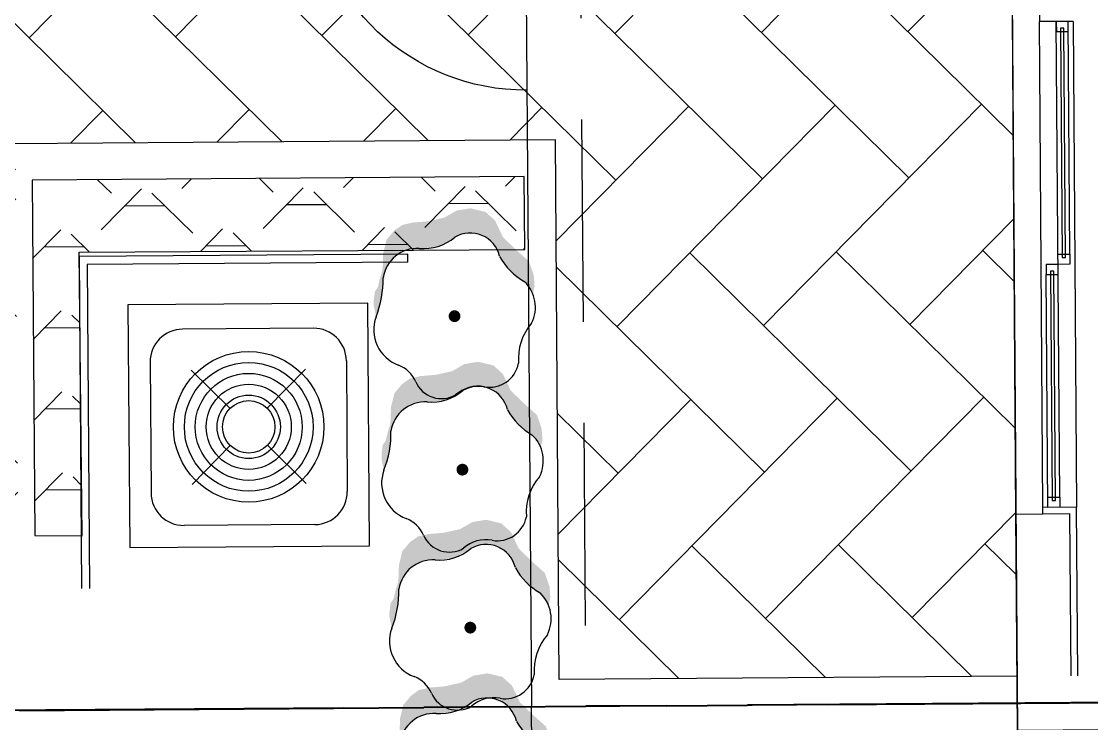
# Model space of a CAD drawing. Header units: feet. Extents: x 919634 to 928945, y 707022 to 708026.
# Drawn here: x 921010.8 to 921024.03, y 707186.44 to 707195.11 of the extents above; entities that cross this region are included whole.
import ezdxf

# ---------------------------------------------------------------- set-up
doc = ezdxf.new("R2010")
doc.units = ezdxf.units.FT
doc.header["$LTSCALE"] = 20
doc.header["$MEASUREMENT"] = 0
doc.linetypes.add('Site Plan$0$HIDDEN2', pattern=[0.1875, 0.125, -0.0625])
doc.linetypes.add('Site Plan$0$PHANTOM2', pattern=[1.25, 0.625, -0.125, 0.125, -0.125, 0.125, -0.125])
for name, color, linetype in [('-u-site-xref', 7, 'Continuous'), ('Site Plan$0$-u-site-bldg_interior', 252, 'Continuous'), ('Site Plan$0$-u-site-fence', 4, 'Site Plan$0$FENCELINE1'), ('Site Plan$0$A-DOOR-EXT_WINDOWS', 253, 'Continuous'), ('Site Plan$0$A-HVAC-EXT', 253, 'Continuous'), ('Site Plan$0$SP-BLDG-ROOF ABOVE', 4, 'Site Plan$0$HIDDEN2'), ('Site Plan$0$SP-LOT PAVERS', 254, 'Continuous'), ('x-RL TH6-LP Block$0$L-002', 253, 'Continuous'), ('x-RL TH6-LP Block$0$LK-SHRB-035M', 253, 'Continuous'), ('x-RL TH6-LP Block$0$LK-SHRB-TRNK', 253, 'Continuous'), ('x-RL TH6-LP Block$0$LP-PATT-SHAR', 253, 'Continuous'), ('x-RL TH6-LP Block$0$LP-SHAR-BRDR-CONT', 253, 'Continuous'), ('x-RL TH6-LP Block$0$LP-SHRB', 253, 'Continuous')]:
    doc.layers.add(name, color=color, linetype=linetype)
for name, color, linetype, lineweight in [('Site Plan$0$SP-LOT LINES', 252, 'Site Plan$0$PHANTOM2', 40), ('Site Plan$0$SP-SIDEWALK', 2, 'Continuous', 25), ('SP-BUILDING-FOOTPRINT', 1, 'Continuous', 25)]:
    doc.layers.add(name, color=color, linetype=linetype, lineweight=lineweight)
doc.layers.add('x-RL TH6-LP Block$0$LK-SHRB-SHAD', color=253, linetype='Continuous', plot=False)
doc.layers.get('-u-site-xref').off()
doc.linetypes.add('Site Plan$0$FENCELINE1', pattern='A,0.25,-0.1,[133,ltypeshp.shx,S=0.1,R=0,X=-0.1,Y=0],-0.1,1', length=1.45)

# ---------------------------------------------------------------- blocks, each defined once
blk = doc.blocks.new('Site Plan$0$A$C05C92244')
at = {"layer": 'Site Plan$0$A-DOOR-EXT_WINDOWS'}
blk.add_lwpolyline([(32.00389335552609, 32.04769828175449), (32.00389335552609, 0.04381521808500111), (30.40369920234298, 0.04381521808500111), (30.40369920234298, 32.04769828175449)], close=True, dxfattribs=at)
blk.add_arc((32.07979910527501, 32.07980389018303), 32.07980487913881, 180.0573418751565, 267.0050566959838, dxfattribs=at)
blk = doc.blocks.new('Site Plan$0$A$C11AE1C12')
at = {"layer": 'Site Plan$0$A-HVAC-EXT'}
for p, q in [((44.00000011394877, 44.54105635897122), (1.139487721957266e-07, 44.54105635897122)), ((1.139487721957266e-07, 44.54105635897122), (1.139487721957266e-07, 2.501133167243097e-06)), ((44.00000011394877, 2.501133167243097e-06), (44.00000011394877, 44.54105635897122)), ((34.00000011394877, 40.00000250113317), (10.00000011394877, 40.00000250113317)), ((4.000000113948772, 34.00000250113317), (4.000000113948772, 10.00000250113317)), ((40.00000011394877, 34.00000250113317), (40.00000011394877, 10.00000250113317)), ((18.5977306969362, 25.40227191814392), (11.52666288505861, 32.47333973002787)), ((25.40226953096135, 25.40227191814392), (32.47333734284621, 32.47333973002787)), ((11.52666288505861, 11.52666527223846), (18.5977306969362, 18.59773308412241)), ((32.47333734284621, 11.52666527223846), (25.40226953096135, 18.59773308412241)), ((34.00000011394877, 4.000002501133167), (10.00000011394877, 4.000002501133167)), ((1.139487721957266e-07, 2.501133167243097e-06), (44.00000011394877, 2.501133167243097e-06))]:
    blk.add_line(p, q, dxfattribs=at)
for radius in [13.81153555240985, 11.81153555240985, 9.81153555240985, 7.81153555240985, 5.81153555240985, 4.81153555240985]:
    blk.add_circle((22.00000011394877, 22.00000250113317), radius, dxfattribs=at)
for centre, start, end in [((10.00000011394877, 34.00000250113317), 90, 180), ((34.00000011394877, 34.00000250113317), 0, 90), ((10.00000011394877, 10.00000250113317), 180, 270), ((34.00000011394877, 10.00000250113317), 270, 0)]:
    blk.add_arc(centre, 6, start, end, dxfattribs=at)
blk = doc.blocks.new('Site Plan')
at = {"layer": 'Site Plan$0$SP-LOT PAVERS'}
h = blk.add_hatch(dxfattribs=at)
h.set_pattern_fill('AR-HBONE', color=256, scale=0.32, angle=-89.58178215075662)
h.set_pattern_definition([(315.4182178492434, (0, 0), (1.810145136983853, 0.01321298806884015), [3.84, -1.28]), (45.41821784924338, (0.9116790626081567, -0.8984660745381309), (1.810145136983853, 0.01321298806884), [3.84, -1.28])])
h.paths.add_polyline_path([(921023.020992232, 707197.6915154491), (921002.771474964, 707197.546806824), (921002.7000144928, 707207.5464875405), (920990.6245637685, 707207.4601930454), (920990.7603390755, 707188.4607421316), (921010.7598288609, 707188.6035998374), (921010.7240979383, 707193.6035363199), (921017.3981688549, 707193.6512310681), (921017.4458094739, 707186.9847346257), (921023.0974217164, 707187.0251226027)])
at = {"layer": 'Site Plan$0$-u-site-bldg_interior'}
for p, q in [((921023.0905113239, 707189.0251242876, 2.697553752533984e-08), (921023.0464438059, 707195.1916334972, 2.697553752533984e-08)), ((921023.379768628, 707195.1940155282, 2.697553752533984e-08), (921023.3803641358, 707195.1106843225, 2.697553752533984e-08)), ((921023.7970201089, 707195.1136618608, 2.697553752533984e-08), (921023.3803641358, 707195.1106843225, 2.697553752533984e-08)), ((921023.4232406928, 707189.1108375244, 2.697553752533984e-08), (921023.3803641358, 707195.1106843225, 2.697553752533984e-08)), ((921023.630675418, 707189.2373231018, 2.697553752533985e-08), (921023.5886921225, 707195.1121730917, 2.697553752533991e-08)), ((921023.755066749, 707192.2382886395, 2.697553752533984e-08), (921023.7345217321, 707195.1132152303, 2.697553752533984e-08)), ((921023.7970201093, 707195.1136618608, 2.697553752533984e-08), (921023.8398966662, 707189.1138150628, 2.697553752533984e-08)), ((921023.4857565798, 707189.1088339369, 2.697553752533984e-08), (921023.4651940529, 707191.9862107459, 2.697553752533984e-08)), ((921023.757160968, 707189.0298883495, 2.697553752533984e-08), (921023.0905113239, 707189.0251242876, 2.697553752533984e-08)), ((921023.1095675987, 707186.358525711, 2.697553752533984e-08), (921023.0905113511, 707189.0251242877, 2.697553752533984e-08)), ((921023.8398966659, 707189.1138150628, 2.697553752533984e-08), (921023.4232406928, 707189.1108375244, 2.697553752533984e-08)), ((921023.4238362005, 707189.0275063189, 2.697553752533984e-08), (921023.4232406928, 707189.1108375244, 2.697553752533984e-08)), ((921023.7714531809, 707187.0299394169, 2.697553752533984e-08), (921023.7571609953, 707189.0298883496, 2.697553752533984e-08)), ((921023.8547843866, 707187.0305349247, 2.697553752533984e-08), (921023.8398966931, 707189.1138150629, 2.697553752533984e-08)), ((921023.1095675987, 707186.3585257109, 2.697553752533984e-08), (921023.1048035368, 707187.025175355, 2.697553752533984e-08))]:
    blk.add_line(p, q, dxfattribs=at)
at = {"layer": 'Site Plan$0$-u-site-bldg_interior', "elevation": 2.697553752533984e-08}
for points in [[(921023.7354149937, 707194.9882184219), (921023.7345217321, 707195.1132152303), (921023.5886921225, 707195.1121730917), (921023.5895853841, 707194.9871762834)], [(921023.6413696336, 707195.0292140786), (921023.6616168966, 707192.1959530906), (921023.7032824995, 707192.1962508444), (921023.6830352364, 707195.0295118325)], [(921023.755066749, 707192.2382886395), (921023.7559600106, 707192.1132918312), (921023.610130401, 707192.1122496927), (921023.6092371395, 707192.2372465009)], [(921023.6110236626, 707191.9872528843), (921023.610130401, 707192.1122496927), (921023.4643007913, 707192.1112075541), (921023.4651940529, 707191.9862107459)], [(921023.5169783025, 707192.028248541), (921023.5372255655, 707189.1949875529), (921023.5788911682, 707189.1952853069), (921023.5586439052, 707192.0285462949)], [(921023.630675418, 707189.2373231018), (921023.6315686795, 707189.1123262936), (921023.4857390698, 707189.111284155), (921023.4848458082, 707189.2362809634)]]:
    blk.add_lwpolyline(points, close=True, dxfattribs=at)
at = {"layer": 'Site Plan$0$-u-site-fence', "ltscale": 0.15}
for p, q in [((921017.1044097844, 707186.6489879888, 2.697553752533984e-08), (921023.1074297026, 707186.6920021704, 2.697553752533984e-08)), ((921017.1830180333, 707175.6491105204, 2.697553752533984e-08), (921017.1044115757, 707186.648750789, 2.697553752533984e-08))]:
    blk.add_line(p, q, dxfattribs=at)
at = {"layer": 'Site Plan$0$-u-site-fence', "ltscale": 0.15, "elevation": 2.697553752533984e-08}
blk.add_lwpolyline([(921017.0213401616, 707197.6486402836), (921017.1044100467, 707186.6489532505)], dxfattribs=at)
at = {"layer": 'Site Plan$0$SP-BLDG-ROOF ABOVE', "elevation": 2.697553752533984e-08}
blk.add_lwpolyline([(921017.6953818512, 707197.653393017), (921017.7741989549, 707186.6537873283), (921023.1071860247, 707186.6917865861)], dxfattribs=at)
at = {"layer": 'Site Plan$0$SP-LOT LINES', "ltscale": 0.4, "elevation": 2.697553752533984e-08}
for points in [[(921084.7722315552, 707187.132461978), (921084.6150175129, 707209.1319002379), (920990.6174176758, 707208.4601675116), (920990.774631718, 707186.4607292518)], [(921084.9294455975, 707165.1330237183), (921084.7722315552, 707187.132461978), (920990.774631718, 707186.4607292518), (920990.9318457603, 707164.4612909921)]]:
    blk.add_lwpolyline(points, close=True, dxfattribs=at)
at = {"layer": 'Site Plan$0$SP-SIDEWALK'}
for p, q in [((921017.398168855, 707193.6512310681, 2.697553752533984e-08), (921010.6847821131, 707193.6032553582, 2.697553752533984e-08)), ((921017.4458094739, 707186.9847346258, 2.697553958231394e-08), (921017.398168855, 707193.6512310681, 2.697553958231394e-08)), ((921015.5746818426, 707192.2381000257, 2.697553768795202e-08), (921011.5114330003, 707192.2090629308, 2.697553768795202e-08)), ((921011.5114330003, 707192.2090629308, 2.697553768795202e-08), (921011.5407323883, 707188.1091106277, 2.697553768795202e-08)), ((921015.5753964519, 707192.138102579, 2.697553768795202e-08), (921015.5746818426, 707192.2381000257, 2.697553768795202e-08)), ((921015.5753964519, 707192.138102579, 2.697553768795202e-08), (921011.6121450562, 707192.1097800935, 2.697553768795202e-08)), ((921011.6121450562, 707192.1097800935, 2.697553768795202e-08), (921011.6407298348, 707188.109825237, 2.697553768795202e-08)), ((921023.1048378597, 707187.0251756005, 2.697553752533984e-08), (921017.4458094739, 707186.9847346258, 2.697553752533984e-08))]:
    blk.add_line(p, q, dxfattribs=at)
at = {"layer": 'Site Plan$0$-u-site-fence', "xscale": -0.08333333333333334, "yscale": 0.08333333333333334, "zscale": 0.08333333333333333, "rotation": 270.4094444441301}
blk.add_blockref('Site Plan$0$A$C05C92244', (921014.375238431, 707194.2458662901, 2.697553752533984e-08), dxfattribs=at)
at = {"layer": 'Site Plan$0$A-HVAC-EXT', "extrusion": (0, 0, -1), "xscale": -0.06735359270068556, "yscale": 0.06735359270068556, "zscale": -0.06735359270068556, "rotation": 359.5905555558699}
blk.add_blockref('Site Plan$0$A$C11AE1C12', (-921012.1371436078, 707188.6134423392, -2.697553768795202e-08), dxfattribs=at)
blk = doc.blocks.new('x-RL TH6-LP Block$0$SHRUB-LRG-003')
at = {"layer": 'x-RL TH6-LP Block$0$LK-SHRB-SHAD'}
blk.add_hatch(color=256, dxfattribs=at).paths.add_polyline_path([(0.5823448908860502, 0.3294315330898989), (0.5474295743357604, 0.3798421583341067), (0.4893238386986631, 0.4296183674934504), (0.400550371658305, 0.4519936910694149), (0.3208870769566605, 0.4544816724315837), (0.2860343821121365, 0.4594576421304382), (0.2561606452339937, 0.4694095780408851), (0.2486922110144558, 0.4718975594030503), (0.1889447372581845, 0.4868254650123554), (0.1590710003800417, 0.5067293333459943), (0.11923935302916, 0.511705303044856), (0.1018130083369986, 0.5141932878942725), (0.07193927145885759, 0.5141932878942725), (0.007212845196280071, 0.5017533671343983), (0.08312134347994338, 0.472746950344888, 0.0648646510172338), (0.2481422112722598, 0.4529773142842117, -0.006063235190741959), (0.2533806476452352, 0.4520754065480297), (0.2561606452339902, 0.4519936910694149), (0.2585664089195543, 0.4510528702587173, -0.1298769770943451), (0.3586502616521212, 0.400835352371999), (0.368187158527018, 0.3947700604561533), (0.4129977638442224, 0.342522399541739), (0.4175474829881125, 0.3167561325976109, -0.1111018158062776), (0.4322477985017148, 0.2216692041627049, 0.003608637105293954), (0.431885593835192, 0.2171288508789928), (0.4421116295042538, 0.1115232379830715, 0.01201918114312195), (0.4464416540740839, 0.0969859283029848), (0.4827031480732327, 0.02903643405529621), (0.4970634082651255, 0.001177367000945395, 0.007063647914282343), (0.5026189744786382, -0.00579533988766201, -0.04880061465009704), (0.518194794484776, -0.03981776106626), (0.5250242771372431, -0.05306703459047668), (0.5250242771372431, -0.06513047457167076, -0.09793779078480093), (0.5250242771372431, -0.1396888812866095), (0.5250242771372431, -0.1575623564192981), (0.5158012560104854, -0.1715592789416718, -0.1076578746823846), (0.4707952584374393, -0.2398607012645968), (0.4578083691614321, -0.2595696968859471), (0.370676634780164, -0.2919134859794639), (0.2686080374199129, -0.3665530000769373), (0.2138395216300193, -0.4511444535721196), (0.1441341374010587, -0.5009041296371031), (0.1864552610050332, -0.51085606554755), (0.258650126947229, -0.5058800993359576), (0.344995822146057, -0.4763531505789693), (0.4105082821309782, -0.4038727588693121), (0.5001294927654047, -0.3118173578003578), (0.6071770480920389, -0.2620576782481194), (0.6619994876735564, -0.2016774924870717), (0.6854234018013692, -0.1064774068995753), (0.6719034798147039, -0.01823526064753622), (0.6270928744974942, 0.06138022314879166), (0.6046875718388893, 0.1658755449776095), (0.597219137619355, 0.2629069157454111)])
at = {"layer": 'x-RL TH6-LP Block$0$LK-SHRB-035M'}
for centre, radius, start, end in [((-0.08377323303944628, 0.2740128446012911), 0.2410148314504328, 69.66030257962692, 159.1136661743777), ((0.2415069132607339, 1.096206151856169), 0.643263060235758, 247.94846777484, 270.5910199691075), ((0.2135752346658641, 0.2365424991404126), 0.219177793304975, 356.1089469460938, 80.92588036899473), ((-0.4874905437243253, 0.4274506444509889), 0.1908777990837059, 291.9961274456699, 339.2865678889345), ((-0.344252865652015, 0.08553475810634126), 0.1798612492954901, 113.5090499786346, 209.6004086586038), ((0.7466102499786107, 0.1943064552262719), 0.315551059145618, 175.025396269356, 219.3558172424028), ((-0.6576237495174588, -0.1441039940954916), 0.2108728950657779, 348.5773534052316, 41.88863027199043), ((0.3365289680545622, -0.1024096779291419), 0.1921463519017287, 283.2700858267119, 30.18650749245084), ((-0.2650016799213013, -0.2198436052661243), 0.189005064244361, 169.6436695143775, 258.5100727003759), ((0.5861506970211963, -0.6644766057150449), 0.4288702278534303, 119.0130174089596, 149.3178692318652), ((-0.2765590912944358, -0.7487424786725079), 0.3446705058437789, 48.53128869969252, 94.3414469668017), ((0.05444515316131593, -0.2900011770142932), 0.2252759235935523, 242.8610345167374, 316.301893373953)]:
    blk.add_arc(centre, radius, start, end, dxfattribs=at)
at = {"layer": 'x-RL TH6-LP Block$0$LK-SHRB-TRNK', "const_width": 0.0375}
blk.add_lwpolyline([(-0.01875000000000071, 0, 1), (0.01875000000000071, 0, 1)], format="xyb", close=True, dxfattribs=at)
blk = doc.blocks.new('x-RL TH6-LP Block', base_point=(1241.69948305884, -21.8293156442694))
at = {"layer": 'x-RL TH6-LP Block$0$LP-PATT-SHAR'}
h = blk.add_hatch(dxfattribs=at)
h.set_pattern_fill('LAFX-A435-CHAINLINK', color=256, scale=10, pattern_type=2)
h.set_pattern_definition([(45, (1341.185486573659, 46.83086144757524), (0, 10.0000000000064), [0.7071099999999999, -13.4350288425]), (45, (1339.185486573659, 46.83086144757524), (0, 10.0000000000064), [0.7071099999999999, -13.4350288425]), (45, (1341.185486573659, 48.83086144757524), (0, 10.0000000000064), [0.7071099999999999, -13.4350288425]), (45, (1340.685486573659, 49.83086144757524), (0, 10.0000000000064), [0.7071099999999999, -13.4350288425]), (45, (1337.185486573659, 46.83086144757524), (0, 10.0000000000064), [0.7071099999999999, -13.4350288425]), (45, (1339.185486573659, 48.83086144757524), (0, 10.0000000000064), [0.7071099999999999, -13.4350288425]), (45, (1341.185486573659, 50.83086144757524), (0, 10.0000000000064), [0.7071099999999999, -13.4350288425]), (45, (1339.685486573659, 49.83086144757524), (0, 10.0000000000064), [0.7071099999999999, -13.4350288425]), (45, (1340.685486573659, 51.83086144757524), (0, 10.0000000000064), [0.7071099999999999, -13.4350288425]), (45, (1338.685486573659, 49.83086144757524), (0, 10.0000000000064), [0.7071099999999999, -13.4350288425]), (45, (1337.185486573659, 48.83086144757524), (0, 10.0000000000064), [0.7071099999999999, -13.4350288425]), (45, (1339.185486573659, 50.83086144757524), (0, 10.0000000000064), [0.7071099999999999, -13.4350288425]), (45, (1341.185486573659, 52.83086144757524), (0, 10.0000000000064), [0.7071099999999999, -13.4350288425]), (45, (1337.685486573659, 49.83086144757524), (0, 10.0000000000064), [0.7071099999999999, -13.4350288425]), (45, (1339.685486573659, 51.83086144757524), (0, 10.0000000000064), [0.7071099999999999, -13.4350288425]), (45, (1338.685486573659, 51.83086144757524), (0, 10.0000000000064), [0.7071099999999999, -13.4350288425]), (45, (1340.685486573659, 53.83086144757524), (0, 10.0000000000064), [0.7071099999999999, -13.4350288425]), (45, (1337.185486573659, 50.83086144757524), (0, 10.0000000000064), [0.7071099999999999, -13.4350288425]), (45, (1339.185486573659, 52.83086144757524), (0, 10.0000000000064), [0.7071099999999999, -13.4350288425]), (45, (1337.685486573659, 51.83086144757524), (0, 10.0000000000064), [0.7071099999999999, -13.4350288425]), (45, (1339.685486573659, 53.83086144757524), (0, 10.0000000000064), [0.7071099999999999, -13.4350288425]), (45, (1340.685486573659, 55.83086144757524), (0, 10.0000000000064), [0.7071099999999999, -13.4350288425]), (45, (1338.685486573659, 53.83086144757524), (0, 10.0000000000064), [0.7071099999999999, -13.4350288425]), (45, (1337.185486573659, 52.83086144757524), (0, 10.0000000000064), [0.7071099999999999, -13.4350288425]), (45, (1337.685486573659, 53.83086144757524), (0, 10.0000000000064), [0.7071099999999999, -13.4350288425]), (45, (1339.685486573659, 55.83086144757524), (0, 10.0000000000064), [0.7071099999999999, -13.4350288425]), (45, (1338.685486573659, 55.83086144757524), (0, 10.0000000000064), [0.7071099999999999, -13.4350288425]), (45, (1337.185486573659, 54.83086144757524), (0, 10.0000000000064), [0.7071099999999999, -13.4350288425]), (45, (1337.685486573659, 55.83086144757524), (0, 10.0000000000064), [0.7071099999999999, -13.4350288425]), (45, (1336.185486573659, 54.83086144757524), (0, 10.0000000000064), [0.7071099999999999, -13.4350288425]), (45, (1340.685486573659, 47.83086144757524), (0, 10.0000000000064), [0.7071099999999999, -13.4350288425]), (45, (1339.685486573659, 47.83086144757524), (0, 10.0000000000064), [0.7071099999999999, -13.4350288425]), (45, (1338.685486573659, 47.83086144757524), (0, 10.0000000000064), [0.7071099999999999, -13.4350288425]), (45, (1337.685486573659, 47.83086144757524), (0, 10.0000000000064), [0.7071099999999999, -13.4350288425]), (45, (1336.185486573659, 46.83086144757524), (0, 10.0000000000064), [0.7071099999999999, -13.4350288425]), (45, (1335.185486573659, 46.83086144757524), (0, 10.0000000000064), [0.7071099999999999, -13.4350288425]), (45, (1336.185486573659, 48.83086144757524), (0, 10.0000000000064), [0.7071099999999999, -13.4350288425]), (45, (1334.185486573659, 46.83086144757524), (0, 10.0000000000064), [0.7071099999999999, -13.4350288425]), (45, (1336.685486573659, 49.83086144757524), (0, 10.0000000000064), [0.7071099999999999, -13.4350288425]), (45, (1335.185486573659, 48.83086144757524), (0, 10.0000000000064), [0.7071099999999999, -13.4350288425]), (45, (1333.185486573659, 46.83086144757524), (0, 10.0000000000064), [0.7071099999999999, -13.4350288425]), (45, (1335.685486573659, 49.83086144757524), (0, 10.0000000000064), [0.7071099999999999, -13.4350288425]), (45, (1336.185486573659, 50.83086144757524), (0, 10.0000000000064), [0.7071099999999999, -13.4350288425]), (45, (1334.185486573659, 48.83086144757524), (0, 10.0000000000064), [0.7071099999999999, -13.4350288425]), (45, (1332.185486573659, 46.83086144757524), (0, 10.0000000000064), [0.7071099999999999, -13.4350288425]), (45, (1336.685486573659, 51.83086144757524), (0, 10.0000000000064), [0.7071099999999999, -13.4350288425]), (45, (1334.685486573659, 49.83086144757524), (0, 10.0000000000064), [0.7071099999999999, -13.4350288425]), (45, (1335.185486573659, 50.83086144757524), (0, 10.0000000000064), [0.7071099999999999, -13.4350288425]), (45, (1333.185486573659, 48.83086144757524), (0, 10.0000000000064), [0.7071099999999999, -13.4350288425]), (45, (1335.685486573659, 51.83086144757524), (0, 10.0000000000064), [0.7071099999999999, -13.4350288425]), (45, (1333.685486573659, 49.83086144757524), (0, 10.0000000000064), [0.7071099999999999, -13.4350288425]), (45, (1336.185486573659, 52.83086144757524), (0, 10.0000000000064), [0.7071099999999999, -13.4350288425]), (45, (1334.185486573659, 50.83086144757524), (0, 10.0000000000064), [0.7071099999999999, -13.4350288425]), (45, (1332.185486573659, 48.83086144757524), (0, 10.0000000000064), [0.7071099999999999, -13.4350288425]), (45, (1336.685486573659, 53.83086144757524), (0, 10.0000000000064), [0.7071099999999999, -13.4350288425]), (45, (1334.685486573659, 51.83086144757524), (0, 10.0000000000064), [0.7071099999999999, -13.4350288425]), (45, (1332.685486573659, 49.83086144757524), (0, 10.0000000000064), [0.7071099999999999, -13.4350288425]), (45, (1335.185486573659, 52.83086144757524), (0, 10.0000000000064), [0.7071099999999999, -13.4350288425]), (45, (1333.185486573659, 50.83086144757524), (0, 10.0000000000064), [0.7071099999999999, -13.4350288425]), (45, (1335.685486573659, 53.83086144757524), (0, 10.0000000000064), [0.7071099999999999, -13.4350288425]), (45, (1333.685486573659, 51.83086144757524), (0, 10.0000000000064), [0.7071099999999999, -13.4350288425]), (45, (1331.685486573659, 49.83086144757524), (0, 10.0000000000064), [0.7071099999999999, -13.4350288425]), (45, (1334.185486573659, 52.83086144757524), (0, 10.0000000000064), [0.7071099999999999, -13.4350288425]), (45, (1332.185486573659, 50.83086144757524), (0, 10.0000000000064), [0.7071099999999999, -13.4350288425]), (45, (1336.685486573659, 55.83086144757524), (0, 10.0000000000064), [0.7071099999999999, -13.4350288425]), (45, (1334.685486573659, 53.83086144757524), (0, 10.0000000000064), [0.7071099999999999, -13.4350288425]), (45, (1332.685486573659, 51.83086144757524), (0, 10.0000000000064), [0.7071099999999999, -13.4350288425]), (45, (1333.185486573659, 52.83086144757524), (0, 10.0000000000064), [0.7071099999999999, -13.4350288425]), (45, (1335.685486573659, 55.83086144757524), (0, 10.0000000000064), [0.7071099999999999, -13.4350288425]), (45, (1333.685486573659, 53.83086144757524), (0, 10.0000000000064), [0.7071099999999999, -13.4350288425]), (45, (1331.685486573659, 51.83086144757524), (0, 10.0000000000064), [0.7071099999999999, -13.4350288425]), (45, (1332.185486573659, 52.83086144757524), (0, 10.0000000000064), [0.7071099999999999, -13.4350288425]), (45, (1334.685486573659, 55.83086144757524), (0, 10.0000000000064), [0.7071099999999999, -13.4350288425]), (45, (1332.685486573659, 53.83086144757524), (0, 10.0000000000064), [0.7071099999999999, -13.4350288425]), (45, (1333.185486573659, 54.83086144757524), (0, 10.0000000000064), [0.7071099999999999, -13.4350288425]), (45, (1333.685486573659, 55.83086144757524), (0, 10.0000000000064), [0.7071099999999999, -13.4350288425]), (45, (1331.685486573659, 53.83086144757524), (0, 10.0000000000064), [0.7071099999999999, -13.4350288425]), (45, (1332.185486573659, 54.83086144757524), (0, 10.0000000000064), [0.7071099999999999, -13.4350288425]), (45, (1332.685486573659, 55.83086144757524), (0, 10.0000000000064), [0.7071099999999999, -13.4350288425]), (45, (1331.685486573659, 55.83086144757524), (0, 10.0000000000064), [0.7071099999999999, -13.4350288425]), (45, (1336.685486573659, 47.83086144757524), (0, 10.0000000000064), [0.7071099999999999, -13.4350288425]), (45, (1335.685486573659, 47.83086144757524), (0, 10.0000000000064), [0.7071099999999999, -13.4350288425]), (45, (1334.685486573659, 47.83086144757524), (0, 10.0000000000064), [0.7071099999999999, -13.4350288425]), (45, (1333.685486573659, 47.83086144757524), (0, 10.0000000000064), [0.7071099999999999, -13.4350288425]), (45, (1332.685486573659, 47.83086144757524), (0, 10.0000000000064), [0.7071099999999999, -13.4350288425]), (45, (1331.685486573659, 47.83086144757524), (0, 10.0000000000064), [0.7071099999999999, -13.4350288425]), (45, (1340.185486573659, 46.83086144757524), (0, 10.0000000000064), [0.7071099999999999, -13.4350288425]), (45, (1340.185486573659, 48.83086144757524), (0, 10.0000000000064), [0.7071099999999999, -13.4350288425]), (45, (1338.185486573659, 46.83086144757524), (0, 10.0000000000064), [0.7071099999999999, -13.4350288425]), (45, (1340.185486573659, 50.83086144757524), (0, 10.0000000000064), [0.7071099999999999, -13.4350288425]), (45, (1338.185486573659, 48.83086144757524), (0, 10.0000000000064), [0.7071099999999999, -13.4350288425]), (45, (1340.185486573659, 52.83086144757524), (0, 10.0000000000064), [0.7071099999999999, -13.4350288425]), (45, (1338.185486573659, 50.83086144757524), (0, 10.0000000000064), [0.7071099999999999, -13.4350288425]), (45, (1341.185486573659, 54.83086144757524), (0, 10.0000000000064), [0.7071099999999999, -13.4350288425]), (45, (1340.185486573659, 54.83086144757524), (0, 10.0000000000064), [0.7071099999999999, -13.4350288425]), (45, (1338.185486573659, 52.83086144757524), (0, 10.0000000000064), [0.7071099999999999, -13.4350288425]), (45, (1339.185486573659, 54.83086144757524), (0, 10.0000000000064), [0.7071099999999999, -13.4350288425]), (45, (1338.185486573659, 54.83086144757524), (0, 10.0000000000064), [0.7071099999999999, -13.4350288425]), (45, (1335.185486573659, 54.83086144757524), (0, 10.0000000000064), [0.7071099999999999, -13.4350288425]), (45, (1334.185486573659, 54.83086144757524), (0, 10.0000000000064), [0.7071099999999999, -13.4350288425]), (90, (1341.685486573659, 55.33086144757524), (-10, 6.123233995736766e-16), [0.5, -9.5]), (90, (1341.685486573659, 47.33086144757524), (-10, 6.123233995736766e-16), [0.5, -9.5]), (90, (1341.685486573659, 49.33086144757524), (-10, 6.123233995736766e-16), [0.5, -9.5]), (90, (1341.685486573659, 51.33086144757524), (-10, 6.123233995736766e-16), [0.5, -9.5]), (90, (1341.685486573659, 53.33086144757524), (-10, 6.123233995736766e-16), [0.5, -9.5]), (90, (1341.185486573659, 48.33086144757524), (-10, 6.123233995736766e-16), [0.5, -9.5]), (90, (1341.185486573659, 50.33086144757524), (-10, 6.123233995736766e-16), [0.5, -9.5]), (90, (1341.185486573659, 52.33086144757524), (-10, 6.123233995736766e-16), [0.5, -9.5]), (90, (1341.185486573659, 54.33086144757524), (-10, 6.123233995736766e-16), [0.5, -9.5]), (90, (1341.185486573659, 56.33086144757524), (-10, 6.123233995736766e-16), [0.5, -9.5]), (90, (1340.685486573659, 47.33086144757524), (-10, 6.123233995736766e-16), [0.5, -9.5]), (90, (1340.685486573659, 49.33086144757524), (-10, 6.123233995736766e-16), [0.5, -9.5]), (90, (1340.685486573659, 51.33086144757524), (-10, 6.123233995736766e-16), [0.5, -9.5]), (90, (1340.685486573659, 53.33086144757524), (-10, 6.123233995736766e-16), [0.5, -9.5]), (90, (1340.685486573659, 55.33086144757524), (-10, 6.123233995736766e-16), [0.5, -9.5]), (90, (1340.685486573659, 47.33086144757524), (-10, 6.123233995736766e-16), [0.5, -9.5]), (90, (1340.685486573659, 49.33086144757524), (-10, 6.123233995736766e-16), [0.5, -9.5]), (90, (1340.685486573659, 51.33086144757524), (-10, 6.123233995736766e-16), [0.5, -9.5]), (90, (1340.685486573659, 53.33086144757524), (-10, 6.123233995736766e-16), [0.5, -9.5]), (90, (1340.685486573659, 55.33086144757524), (-10, 6.123233995736766e-16), [0.5, -9.5]), (90, (1340.185486573659, 48.33086144757524), (-10, 6.123233995736766e-16), [0.5, -9.5]), (90, (1340.185486573659, 50.33086144757524), (-10, 6.123233995736766e-16), [0.5, -9.5]), (90, (1340.185486573659, 52.33086144757524), (-10, 6.123233995736766e-16), [0.5, -9.5]), (90, (1340.185486573659, 54.33086144757524), (-10, 6.123233995736766e-16), [0.5, -9.5]), (90, (1340.185486573659, 56.33086144757524), (-10, 6.123233995736766e-16), [0.5, -9.5]), (90, (1339.685486573659, 47.33086144757524), (-10, 6.123233995736766e-16), [0.5, -9.5]), (90, (1339.685486573659, 47.33086144757524), (-10, 6.123233995736766e-16), [0.5, -9.5]), (90, (1339.685486573659, 49.33086144757524), (-10, 6.123233995736766e-16), [0.5, -9.5]), (90, (1339.685486573659, 49.33086144757524), (-10, 6.123233995736766e-16), [0.5, -9.5]), (90, (1339.685486573659, 51.33086144757524), (-10, 6.123233995736766e-16), [0.5, -9.5]), (90, (1339.685486573659, 51.33086144757524), (-10, 6.123233995736766e-16), [0.5, -9.5]), (90, (1339.685486573659, 53.33086144757524), (-10, 6.123233995736766e-16), [0.5, -9.5]), (90, (1339.685486573659, 53.33086144757524), (-10, 6.123233995736766e-16), [0.5, -9.5]), (90, (1339.685486573659, 55.33086144757524), (-10, 6.123233995736766e-16), [0.5, -9.5]), (90, (1339.685486573659, 55.33086144757524), (-10, 6.123233995736766e-16), [0.5, -9.5]), (90, (1339.185486573659, 48.33086144757524), (-10, 6.123233995736766e-16), [0.5, -9.5]), (90, (1339.185486573659, 50.33086144757524), (-10, 6.123233995736766e-16), [0.5, -9.5]), (90, (1339.185486573659, 52.33086144757524), (-10, 6.123233995736766e-16), [0.5, -9.5]), (90, (1339.185486573659, 54.33086144757524), (-10, 6.123233995736766e-16), [0.5, -9.5]), (90, (1339.185486573659, 56.33086144757524), (-10, 6.123233995736766e-16), [0.5, -9.5]), (90, (1338.685486573659, 47.33086144757524), (-10, 6.123233995736766e-16), [0.5, -9.5]), (90, (1338.685486573659, 47.33086144757524), (-10, 6.123233995736766e-16), [0.5, -9.5]), (90, (1338.685486573659, 49.33086144757524), (-10, 6.123233995736766e-16), [0.5, -9.5]), (90, (1338.685486573659, 49.33086144757524), (-10, 6.123233995736766e-16), [0.5, -9.5]), (90, (1338.685486573659, 51.33086144757524), (-10, 6.123233995736766e-16), [0.5, -9.5]), (90, (1338.685486573659, 51.33086144757524), (-10, 6.123233995736766e-16), [0.5, -9.5]), (90, (1338.685486573659, 53.33086144757524), (-10, 6.123233995736766e-16), [0.5, -9.5]), (90, (1338.685486573659, 53.33086144757524), (-10, 6.123233995736766e-16), [0.5, -9.5]), (90, (1338.685486573659, 55.33086144757524), (-10, 6.123233995736766e-16), [0.5, -9.5]), (90, (1338.685486573659, 55.33086144757524), (-10, 6.123233995736766e-16), [0.5, -9.5]), (90, (1338.185486573659, 48.33086144757524), (-10, 6.123233995736766e-16), [0.5, -9.5]), (90, (1338.185486573659, 50.33086144757524), (-10, 6.123233995736766e-16), [0.5, -9.5]), (90, (1338.185486573659, 52.33086144757524), (-10, 6.123233995736766e-16), [0.5, -9.5]), (90, (1338.185486573659, 54.33086144757524), (-10, 6.123233995736766e-16), [0.5, -9.5]), (90, (1338.185486573659, 56.33086144757524), (-10, 6.123233995736766e-16), [0.5, -9.5]), (90, (1337.685486573659, 47.33086144757524), (-10, 6.123233995736766e-16), [0.5, -9.5]), (90, (1337.685486573659, 47.33086144757524), (-10, 6.123233995736766e-16), [0.5, -9.5]), (90, (1337.685486573659, 49.33086144757524), (-10, 6.123233995736766e-16), [0.5, -9.5]), (90, (1337.685486573659, 49.33086144757524), (-10, 6.123233995736766e-16), [0.5, -9.5]), (90, (1337.685486573659, 51.33086144757524), (-10, 6.123233995736766e-16), [0.5, -9.5]), (90, (1337.685486573659, 51.33086144757524), (-10, 6.123233995736766e-16), [0.5, -9.5]), (90, (1337.685486573659, 53.33086144757524), (-10, 6.123233995736766e-16), [0.5, -9.5]), (90, (1337.685486573659, 53.33086144757524), (-10, 6.123233995736766e-16), [0.5, -9.5]), (90, (1337.685486573659, 55.33086144757524), (-10, 6.123233995736766e-16), [0.5, -9.5]), (90, (1337.685486573659, 55.33086144757524), (-10, 6.123233995736766e-16), [0.5, -9.5]), (90, (1337.185486573659, 48.33086144757524), (-10, 6.123233995736766e-16), [0.5, -9.5]), (90, (1337.185486573659, 50.33086144757524), (-10, 6.123233995736766e-16), [0.5, -9.5]), (90, (1337.185486573659, 52.33086144757524), (-10, 6.123233995736766e-16), [0.5, -9.5]), (90, (1337.185486573659, 54.33086144757524), (-10, 6.123233995736766e-16), [0.5, -9.5]), (90, (1337.185486573659, 56.33086144757524), (-10, 6.123233995736766e-16), [0.5, -9.5]), (90, (1336.685486573659, 47.33086144757524), (-10, 6.123233995736766e-16), [0.5, -9.5]), (90, (1336.685486573659, 49.33086144757524), (-10, 6.123233995736766e-16), [0.5, -9.5]), (90, (1336.685486573659, 51.33086144757524), (-10, 6.123233995736766e-16), [0.5, -9.5]), (90, (1336.685486573659, 53.33086144757524), (-10, 6.123233995736766e-16), [0.5, -9.5]), (90, (1336.685486573659, 55.33086144757524), (-10, 6.123233995736766e-16), [0.5, -9.5]), (90, (1336.685486573659, 47.33086144757524), (-10, 6.123233995736766e-16), [0.5, -9.5]), (90, (1336.685486573659, 49.33086144757524), (-10, 6.123233995736766e-16), [0.5, -9.5]), (90, (1336.685486573659, 51.33086144757524), (-10, 6.123233995736766e-16), [0.5, -9.5]), (90, (1336.685486573659, 53.33086144757524), (-10, 6.123233995736766e-16), [0.5, -9.5]), (90, (1336.685486573659, 55.33086144757524), (-10, 6.123233995736766e-16), [0.5, -9.5]), (90, (1336.185486573659, 48.33086144757524), (-10, 6.123233995736766e-16), [0.5, -9.5]), (90, (1336.185486573659, 50.33086144757524), (-10, 6.123233995736766e-16), [0.5, -9.5]), (90, (1336.185486573659, 52.33086144757524), (-10, 6.123233995736766e-16), [0.5, -9.5]), (90, (1336.185486573659, 54.33086144757524), (-10, 6.123233995736766e-16), [0.5, -9.5]), (90, (1336.185486573659, 56.33086144757524), (-10, 6.123233995736766e-16), [0.5, -9.5]), (90, (1335.685486573659, 47.33086144757524), (-10, 6.123233995736766e-16), [0.5, -9.5]), (90, (1335.685486573659, 49.33086144757524), (-10, 6.123233995736766e-16), [0.5, -9.5]), (90, (1335.685486573659, 51.33086144757524), (-10, 6.123233995736766e-16), [0.5, -9.5]), (90, (1335.685486573659, 53.33086144757524), (-10, 6.123233995736766e-16), [0.5, -9.5]), (90, (1335.685486573659, 55.33086144757524), (-10, 6.123233995736766e-16), [0.5, -9.5]), (90, (1335.685486573659, 47.33086144757524), (-10, 6.123233995736766e-16), [0.5, -9.5]), (90, (1335.685486573659, 49.33086144757524), (-10, 6.123233995736766e-16), [0.5, -9.5]), (90, (1335.685486573659, 51.33086144757524), (-10, 6.123233995736766e-16), [0.5, -9.5]), (90, (1335.685486573659, 53.33086144757524), (-10, 6.123233995736766e-16), [0.5, -9.5]), (90, (1335.685486573659, 55.33086144757524), (-10, 6.123233995736766e-16), [0.5, -9.5]), (90, (1335.185486573659, 48.33086144757524), (-10, 6.123233995736766e-16), [0.5, -9.5]), (90, (1335.185486573659, 50.33086144757524), (-10, 6.123233995736766e-16), [0.5, -9.5]), (90, (1335.185486573659, 52.33086144757524), (-10, 6.123233995736766e-16), [0.5, -9.5]), (90, (1335.185486573659, 54.33086144757524), (-10, 6.123233995736766e-16), [0.5, -9.5]), (90, (1335.185486573659, 56.33086144757524), (-10, 6.123233995736766e-16), [0.5, -9.5]), (90, (1334.685486573659, 47.33086144757524), (-10, 6.123233995736766e-16), [0.5, -9.5]), (90, (1334.685486573659, 47.33086144757524), (-10, 6.123233995736766e-16), [0.5, -9.5]), (90, (1334.685486573659, 49.33086144757524), (-10, 6.123233995736766e-16), [0.5, -9.5]), (90, (1334.685486573659, 49.33086144757524), (-10, 6.123233995736766e-16), [0.5, -9.5]), (90, (1334.685486573659, 51.33086144757524), (-10, 6.123233995736766e-16), [0.5, -9.5]), (90, (1334.685486573659, 51.33086144757524), (-10, 6.123233995736766e-16), [0.5, -9.5]), (90, (1334.685486573659, 53.33086144757524), (-10, 6.123233995736766e-16), [0.5, -9.5]), (90, (1334.685486573659, 53.33086144757524), (-10, 6.123233995736766e-16), [0.5, -9.5]), (90, (1334.685486573659, 55.33086144757524), (-10, 6.123233995736766e-16), [0.5, -9.5]), (90, (1334.685486573659, 55.33086144757524), (-10, 6.123233995736766e-16), [0.5, -9.5]), (90, (1334.185486573659, 48.33086144757524), (-10, 6.123233995736766e-16), [0.5, -9.5]), (90, (1334.185486573659, 50.33086144757524), (-10, 6.123233995736766e-16), [0.5, -9.5]), (90, (1334.185486573659, 52.33086144757524), (-10, 6.123233995736766e-16), [0.5, -9.5]), (90, (1334.185486573659, 54.33086144757524), (-10, 6.123233995736766e-16), [0.5, -9.5]), (90, (1334.185486573659, 56.33086144757524), (-10, 6.123233995736766e-16), [0.5, -9.5]), (90, (1333.685486573659, 47.33086144757524), (-10, 6.123233995736766e-16), [0.5, -9.5]), (90, (1333.685486573659, 47.33086144757524), (-10, 6.123233995736766e-16), [0.5, -9.5]), (90, (1333.685486573659, 49.33086144757524), (-10, 6.123233995736766e-16), [0.5, -9.5]), (90, (1333.685486573659, 49.33086144757524), (-10, 6.123233995736766e-16), [0.5, -9.5]), (90, (1333.685486573659, 51.33086144757524), (-10, 6.123233995736766e-16), [0.5, -9.5]), (90, (1333.685486573659, 51.33086144757524), (-10, 6.123233995736766e-16), [0.5, -9.5]), (90, (1333.685486573659, 53.33086144757524), (-10, 6.123233995736766e-16), [0.5, -9.5]), (90, (1333.685486573659, 53.33086144757524), (-10, 6.123233995736766e-16), [0.5, -9.5]), (90, (1333.685486573659, 55.33086144757524), (-10, 6.123233995736766e-16), [0.5, -9.5]), (90, (1333.685486573659, 55.33086144757524), (-10, 6.123233995736766e-16), [0.5, -9.5]), (90, (1333.185486573659, 48.33086144757524), (-10, 6.123233995736766e-16), [0.5, -9.5]), (90, (1333.185486573659, 50.33086144757524), (-10, 6.123233995736766e-16), [0.5, -9.5]), (90, (1333.185486573659, 52.33086144757524), (-10, 6.123233995736766e-16), [0.5, -9.5]), (90, (1333.185486573659, 54.33086144757524), (-10, 6.123233995736766e-16), [0.5, -9.5]), (90, (1333.185486573659, 56.33086144757524), (-10, 6.123233995736766e-16), [0.5, -9.5]), (90, (1332.685486573659, 47.33086144757524), (-10, 6.123233995736766e-16), [0.5, -9.5]), (90, (1332.685486573659, 47.33086144757524), (-10, 6.123233995736766e-16), [0.5, -9.5]), (90, (1332.685486573659, 49.33086144757524), (-10, 6.123233995736766e-16), [0.5, -9.5]), (90, (1332.685486573659, 49.33086144757524), (-10, 6.123233995736766e-16), [0.5, -9.5]), (90, (1332.685486573659, 51.33086144757524), (-10, 6.123233995736766e-16), [0.5, -9.5]), (90, (1332.685486573659, 51.33086144757524), (-10, 6.123233995736766e-16), [0.5, -9.5]), (90, (1332.685486573659, 53.33086144757524), (-10, 6.123233995736766e-16), [0.5, -9.5]), (90, (1332.685486573659, 53.33086144757524), (-10, 6.123233995736766e-16), [0.5, -9.5]), (90, (1332.685486573659, 55.33086144757524), (-10, 6.123233995736766e-16), [0.5, -9.5]), (90, (1332.685486573659, 55.33086144757524), (-10, 6.123233995736766e-16), [0.5, -9.5]), (90, (1332.185486573659, 48.33086144757524), (-10, 6.123233995736766e-16), [0.5, -9.5]), (90, (1332.185486573659, 50.33086144757524), (-10, 6.123233995736766e-16), [0.5, -9.5]), (90, (1332.185486573659, 52.33086144757524), (-10, 6.123233995736766e-16), [0.5, -9.5]), (90, (1332.185486573659, 54.33086144757524), (-10, 6.123233995736766e-16), [0.5, -9.5]), (90, (1332.185486573659, 56.33086144757524), (-10, 6.123233995736766e-16), [0.5, -9.5]), (90, (1331.685486573659, 47.33086144757524), (-10, 6.123233995736766e-16), [0.5, -9.5]), (90, (1331.685486573659, 49.33086144757524), (-10, 6.123233995736766e-16), [0.5, -9.5]), (90, (1331.685486573659, 51.33086144757524), (-10, 6.123233995736766e-16), [0.5, -9.5]), (90, (1331.685486573659, 53.33086144757524), (-10, 6.123233995736766e-16), [0.5, -9.5]), (90, (1331.685486573659, 55.33086144757524), (-10, 6.123233995736766e-16), [0.5, -9.5]), (135, (1341.685486573659, 55.83086144757524), (-10.0000000000064, 1.110223024625157e-15), [0.7071099999999999, -13.4350288425]), (135, (1340.685486573659, 55.83086144757524), (-10.0000000000064, 1.110223024625157e-15), [0.7071099999999999, -13.4350288425]), (135, (1339.685486573659, 55.83086144757524), (-10.0000000000064, 1.110223024625157e-15), [0.7071099999999999, -13.4350288425]), (135, (1338.685486573659, 55.83086144757524), (-10.0000000000064, 1.110223024625157e-15), [0.7071099999999999, -13.4350288425]), (135, (1339.185486573659, 52.83086144757524), (-10.0000000000064, 1.110223024625157e-15), [0.7071099999999999, -13.4350288425]), (135, (1339.185486573659, 50.83086144757524), (-10.0000000000064, 1.110223024625157e-15), [0.7071099999999999, -13.4350288425]), (135, (1339.185486573659, 48.83086144757524), (-10.0000000000064, 1.110223024625157e-15), [0.7071099999999999, -13.4350288425]), (135, (1339.185486573659, 46.83086144757524), (-10.0000000000064, 1.110223024625157e-15), [0.7071099999999999, -13.4350288425]), (135, (1336.685486573659, 47.83086144757524), (-10.0000000000064, 1.110223024625157e-15), [0.7071099999999999, -13.4350288425]), (135, (1335.685486573659, 47.83086144757524), (-10.0000000000064, 1.110223024625157e-15), [0.7071099999999999, -13.4350288425]), (135, (1334.685486573659, 47.83086144757524), (-10.0000000000064, 1.110223024625157e-15), [0.7071099999999999, -13.4350288425]), (135, (1337.185486573659, 54.83086144757524), (-10.0000000000064, 1.110223024625157e-15), [0.7071099999999999, -13.4350288425]), (135, (1336.185486573659, 54.83086144757524), (-10.0000000000064, 1.110223024625157e-15), [0.7071099999999999, -13.4350288425]), (135, (1337.185486573659, 52.83086144757524), (-10.0000000000064, 1.110223024625157e-15), [0.7071099999999999, -13.4350288425]), (135, (1335.185486573659, 54.83086144757524), (-10.0000000000064, 1.110223024625157e-15), [0.7071099999999999, -13.4350288425]), (135, (1336.185486573659, 52.83086144757524), (-10.0000000000064, 1.110223024625157e-15), [0.7071099999999999, -13.4350288425]), (135, (1334.185486573659, 54.83086144757524), (-10.0000000000064, 1.110223024625157e-15), [0.7071099999999999, -13.4350288425]), (135, (1337.185486573659, 50.83086144757524), (-10.0000000000064, 1.110223024625157e-15), [0.7071099999999999, -13.4350288425]), (135, (1335.185486573659, 52.83086144757524), (-10.0000000000064, 1.110223024625157e-15), [0.7071099999999999, -13.4350288425]), (135, (1333.185486573659, 54.83086144757524), (-10.0000000000064, 1.110223024625157e-15), [0.7071099999999999, -13.4350288425]), (135, (1336.185486573659, 50.83086144757524), (-10.0000000000064, 1.110223024625157e-15), [0.7071099999999999, -13.4350288425]), (135, (1334.185486573659, 52.83086144757524), (-10.0000000000064, 1.110223024625157e-15), [0.7071099999999999, -13.4350288425]), (135, (1332.185486573659, 54.83086144757524), (-10.0000000000064, 1.110223024625157e-15), [0.7071099999999999, -13.4350288425]), (135, (1337.185486573659, 48.83086144757524), (-10.0000000000064, 1.110223024625157e-15), [0.7071099999999999, -13.4350288425]), (135, (1335.185486573659, 50.83086144757524), (-10.0000000000064, 1.110223024625157e-15), [0.7071099999999999, -13.4350288425]), (135, (1333.185486573659, 52.83086144757524), (-10.0000000000064, 1.110223024625157e-15), [0.7071099999999999, -13.4350288425]), (135, (1336.185486573659, 48.83086144757524), (-10.0000000000064, 1.110223024625157e-15), [0.7071099999999999, -13.4350288425]), (135, (1334.185486573659, 50.83086144757524), (-10.0000000000064, 1.110223024625157e-15), [0.7071099999999999, -13.4350288425]), (135, (1332.185486573659, 52.83086144757524), (-10.0000000000064, 1.110223024625157e-15), [0.7071099999999999, -13.4350288425]), (135, (1337.185486573659, 46.83086144757524), (-10.0000000000064, 1.110223024625157e-15), [0.7071099999999999, -13.4350288425]), (135, (1335.185486573659, 48.83086144757524), (-10.0000000000064, 1.110223024625157e-15), [0.7071099999999999, -13.4350288425]), (135, (1333.185486573659, 50.83086144757524), (-10.0000000000064, 1.110223024625157e-15), [0.7071099999999999, -13.4350288425]), (135, (1336.185486573659, 46.83086144757524), (-10.0000000000064, 1.110223024625157e-15), [0.7071099999999999, -13.4350288425]), (135, (1334.185486573659, 48.83086144757524), (-10.0000000000064, 1.110223024625157e-15), [0.7071099999999999, -13.4350288425]), (135, (1332.185486573659, 50.83086144757524), (-10.0000000000064, 1.110223024625157e-15), [0.7071099999999999, -13.4350288425]), (135, (1335.185486573659, 46.83086144757524), (-10.0000000000064, 1.110223024625157e-15), [0.7071099999999999, -13.4350288425]), (135, (1333.185486573659, 48.83086144757524), (-10.0000000000064, 1.110223024625157e-15), [0.7071099999999999, -13.4350288425]), (135, (1334.185486573659, 46.83086144757524), (-10.0000000000064, 1.110223024625157e-15), [0.7071099999999999, -13.4350288425]), (135, (1332.185486573659, 48.83086144757524), (-10.0000000000064, 1.110223024625157e-15), [0.7071099999999999, -13.4350288425]), (135, (1333.185486573659, 46.83086144757524), (-10.0000000000064, 1.110223024625157e-15), [0.7071099999999999, -13.4350288425]), (135, (1332.185486573659, 46.83086144757524), (-10.0000000000064, 1.110223024625157e-15), [0.7071099999999999, -13.4350288425]), (135, (1341.185486573659, 54.83086144757524), (-10.0000000000064, 1.110223024625157e-15), [0.7071099999999999, -13.4350288425]), (135, (1341.685486573659, 53.83086144757524), (-10.0000000000064, 1.110223024625157e-15), [0.7071099999999999, -13.4350288425]), (135, (1340.185486573659, 54.83086144757524), (-10.0000000000064, 1.110223024625157e-15), [0.7071099999999999, -13.4350288425]), (135, (1340.685486573659, 53.83086144757524), (-10.0000000000064, 1.110223024625157e-15), [0.7071099999999999, -13.4350288425]), (135, (1341.185486573659, 52.83086144757524), (-10.0000000000064, 1.110223024625157e-15), [0.7071099999999999, -13.4350288425]), (135, (1339.185486573659, 54.83086144757524), (-10.0000000000064, 1.110223024625157e-15), [0.7071099999999999, -13.4350288425]), (135, (1341.685486573659, 51.83086144757524), (-10.0000000000064, 1.110223024625157e-15), [0.7071099999999999, -13.4350288425]), (135, (1339.685486573659, 53.83086144757524), (-10.0000000000064, 1.110223024625157e-15), [0.7071099999999999, -13.4350288425]), (135, (1337.685486573659, 55.83086144757524), (-10.0000000000064, 1.110223024625157e-15), [0.7071099999999999, -13.4350288425]), (135, (1340.185486573659, 52.83086144757524), (-10.0000000000064, 1.110223024625157e-15), [0.7071099999999999, -13.4350288425]), (135, (1338.185486573659, 54.83086144757524), (-10.0000000000064, 1.110223024625157e-15), [0.7071099999999999, -13.4350288425]), (135, (1340.685486573659, 51.83086144757524), (-10.0000000000064, 1.110223024625157e-15), [0.7071099999999999, -13.4350288425]), (135, (1338.685486573659, 53.83086144757524), (-10.0000000000064, 1.110223024625157e-15), [0.7071099999999999, -13.4350288425]), (135, (1336.685486573659, 55.83086144757524), (-10.0000000000064, 1.110223024625157e-15), [0.7071099999999999, -13.4350288425]), (135, (1341.185486573659, 50.83086144757524), (-10.0000000000064, 1.110223024625157e-15), [0.7071099999999999, -13.4350288425]), (135, (1341.685486573659, 49.83086144757524), (-10.0000000000064, 1.110223024625157e-15), [0.7071099999999999, -13.4350288425]), (135, (1339.685486573659, 51.83086144757524), (-10.0000000000064, 1.110223024625157e-15), [0.7071099999999999, -13.4350288425]), (135, (1337.685486573659, 53.83086144757524), (-10.0000000000064, 1.110223024625157e-15), [0.7071099999999999, -13.4350288425]), (135, (1335.685486573659, 55.83086144757524), (-10.0000000000064, 1.110223024625157e-15), [0.7071099999999999, -13.4350288425]), (135, (1340.185486573659, 50.83086144757524), (-10.0000000000064, 1.110223024625157e-15), [0.7071099999999999, -13.4350288425]), (135, (1338.185486573659, 52.83086144757524), (-10.0000000000064, 1.110223024625157e-15), [0.7071099999999999, -13.4350288425]), (135, (1340.685486573659, 49.83086144757524), (-10.0000000000064, 1.110223024625157e-15), [0.7071099999999999, -13.4350288425]), (135, (1338.685486573659, 51.83086144757524), (-10.0000000000064, 1.110223024625157e-15), [0.7071099999999999, -13.4350288425]), (135, (1336.685486573659, 53.83086144757524), (-10.0000000000064, 1.110223024625157e-15), [0.7071099999999999, -13.4350288425]), (135, (1334.685486573659, 55.83086144757524), (-10.0000000000064, 1.110223024625157e-15), [0.7071099999999999, -13.4350288425]), (135, (1341.185486573659, 48.83086144757524), (-10.0000000000064, 1.110223024625157e-15), [0.7071099999999999, -13.4350288425]), (135, (1341.685486573659, 47.83086144757524), (-10.0000000000064, 1.110223024625157e-15), [0.7071099999999999, -13.4350288425]), (135, (1339.685486573659, 49.83086144757524), (-10.0000000000064, 1.110223024625157e-15), [0.7071099999999999, -13.4350288425]), (135, (1337.685486573659, 51.83086144757524), (-10.0000000000064, 1.110223024625157e-15), [0.7071099999999999, -13.4350288425]), (135, (1335.685486573659, 53.83086144757524), (-10.0000000000064, 1.110223024625157e-15), [0.7071099999999999, -13.4350288425]), (135, (1333.685486573659, 55.83086144757524), (-10.0000000000064, 1.110223024625157e-15), [0.7071099999999999, -13.4350288425]), (135, (1340.185486573659, 48.83086144757524), (-10.0000000000064, 1.110223024625157e-15), [0.7071099999999999, -13.4350288425]), (135, (1338.185486573659, 50.83086144757524), (-10.0000000000064, 1.110223024625157e-15), [0.7071099999999999, -13.4350288425]), (135, (1338.685486573659, 49.83086144757524), (-10.0000000000064, 1.110223024625157e-15), [0.7071099999999999, -13.4350288425]), (135, (1340.685486573659, 47.83086144757524), (-10.0000000000064, 1.110223024625157e-15), [0.7071099999999999, -13.4350288425]), (135, (1336.685486573659, 51.83086144757524), (-10.0000000000064, 1.110223024625157e-15), [0.7071099999999999, -13.4350288425]), (135, (1334.685486573659, 53.83086144757524), (-10.0000000000064, 1.110223024625157e-15), [0.7071099999999999, -13.4350288425]), (135, (1332.685486573659, 55.83086144757524), (-10.0000000000064, 1.110223024625157e-15), [0.7071099999999999, -13.4350288425]), (135, (1341.185486573659, 46.83086144757524), (-10.0000000000064, 1.110223024625157e-15), [0.7071099999999999, -13.4350288425]), (135, (1337.685486573659, 49.83086144757524), (-10.0000000000064, 1.110223024625157e-15), [0.7071099999999999, -13.4350288425]), (135, (1339.685486573659, 47.83086144757524), (-10.0000000000064, 1.110223024625157e-15), [0.7071099999999999, -13.4350288425]), (135, (1333.685486573659, 53.83086144757524), (-10.0000000000064, 1.110223024625157e-15), [0.7071099999999999, -13.4350288425]), (135, (1335.685486573659, 51.83086144757524), (-10.0000000000064, 1.110223024625157e-15), [0.7071099999999999, -13.4350288425]), (135, (1340.185486573659, 46.83086144757524), (-10.0000000000064, 1.110223024625157e-15), [0.7071099999999999, -13.4350288425]), (135, (1338.185486573659, 48.83086144757524), (-10.0000000000064, 1.110223024625157e-15), [0.7071099999999999, -13.4350288425]), (135, (1338.685486573659, 47.83086144757524), (-10.0000000000064, 1.110223024625157e-15), [0.7071099999999999, -13.4350288425]), (135, (1336.685486573659, 49.83086144757524), (-10.0000000000064, 1.110223024625157e-15), [0.7071099999999999, -13.4350288425]), (135, (1332.685486573659, 53.83086144757524), (-10.0000000000064, 1.110223024625157e-15), [0.7071099999999999, -13.4350288425]), (135, (1334.685486573659, 51.83086144757524), (-10.0000000000064, 1.110223024625157e-15), [0.7071099999999999, -13.4350288425]), (135, (1337.685486573659, 47.83086144757524), (-10.0000000000064, 1.110223024625157e-15), [0.7071099999999999, -13.4350288425]), (135, (1335.685486573659, 49.83086144757524), (-10.0000000000064, 1.110223024625157e-15), [0.7071099999999999, -13.4350288425]), (135, (1333.685486573659, 51.83086144757524), (-10.0000000000064, 1.110223024625157e-15), [0.7071099999999999, -13.4350288425]), (135, (1338.185486573659, 46.83086144757524), (-10.0000000000064, 1.110223024625157e-15), [0.7071099999999999, -13.4350288425]), (135, (1334.685486573659, 49.83086144757524), (-10.0000000000064, 1.110223024625157e-15), [0.7071099999999999, -13.4350288425]), (135, (1332.685486573659, 51.83086144757524), (-10.0000000000064, 1.110223024625157e-15), [0.7071099999999999, -13.4350288425]), (135, (1333.685486573659, 49.83086144757524), (-10.0000000000064, 1.110223024625157e-15), [0.7071099999999999, -13.4350288425]), (135, (1332.685486573659, 49.83086144757524), (-10.0000000000064, 1.110223024625157e-15), [0.7071099999999999, -13.4350288425]), (135, (1333.685486573659, 47.83086144757524), (-10.0000000000064, 1.110223024625157e-15), [0.7071099999999999, -13.4350288425]), (135, (1332.685486573659, 47.83086144757524), (-10.0000000000064, 1.110223024625157e-15), [0.7071099999999999, -13.4350288425])])
h.paths.add_polyline_path([(1336.583123685596, 45.88575390015367), (1336.581932236373, 51.96778834828708), (1332.191917447655, 51.96682646319803), (1332.185486573659, 51.37959842345278), (1335.689877455987, 51.39356179624863), (1335.682911125863, 45.8860421003691)])
at = {"layer": 'x-RL TH6-LP Block$0$L-002'}
blk.add_lwpolyline([(1336.583123685596, 45.88575390015367), (1336.581932236373, 51.96778834828708), (1332.191917447655, 51.96682646319803), (1332.185486573659, 51.37959842345278), (1335.689877455987, 51.39356179624863), (1335.682911125863, 45.8860421003691)], close=True, dxfattribs=at)
at = {"layer": 'x-RL TH6-LP Block$0$LP-SHAR-BRDR-CONT'}
blk.add_lwpolyline([(1336.583123685596, 45.88575390015367), (1336.581932236373, 51.96778834828708), (1332.191917447655, 51.96682646319803), (1332.185486573659, 51.37959842345278), (1335.689877455987, 51.39356179624863), (1335.682911125863, 45.8860421003691)], close=True, dxfattribs=at)
at = {"layer": 'x-RL TH6-LP Block$0$LP-SHRB', "xscale": 1.941173180313067, "yscale": 1.941173180313067, "zscale": 1.941173180313067}
for p in [(1334.864736949725, 46.75869724852216), (1332.968305640263, 46.67503940298754), (1329.119773478646, 46.59138155742382), (1331.016204788108, 46.59138155742382)]:
    blk.add_blockref('x-RL TH6-LP Block$0$SHRUB-LRG-003', p, dxfattribs=at)

msp = doc.modelspace()

# ---------------------------------------------------------------- block references
at = {"layer": '-u-site-xref'}
msp.add_blockref('Site Plan', (0, 0), dxfattribs=at)

# ---------------------------------------------------------------- next in the draw order: linework, layer by layer
at = {"layer": 'SP-BUILDING-FOOTPRINT', "elevation": 2.697553752533984e-08}
msp.add_lwpolyline([(921002.6981065494, 707208.8799054385), (921002.7790951445, 707197.5469254337), (921023.028579005, 707197.6915055121), (921023.1095675987, 707186.3585257109), (921030.9866656389, 707186.4148817759), (921031.0628915472, 707175.7483590154), (921010.813408145, 707175.6037147862), (921010.9706231012, 707153.6041486327), (921031.2201055855, 707153.7489213148), (921031.2963310342, 707143.0824628564), (921023.4116118965, 707143.0261164829), (921023.500221125, 707131.6931916997), (921003.2507381814, 707131.5484833198), (921003.3317281558, 707120.215310304)], dxfattribs=at)

# ---------------------------------------------------------------- next in the draw order: block references
at = {"layer": '-u-site-xref', "rotation": 90.41058567531952}
msp.add_blockref('x-RL TH6-LP Block', (921085.4061594126, 707098.8014033645, -2.425435158542652e-05), dxfattribs=at)

doc.saveas('drawing.dxf')
